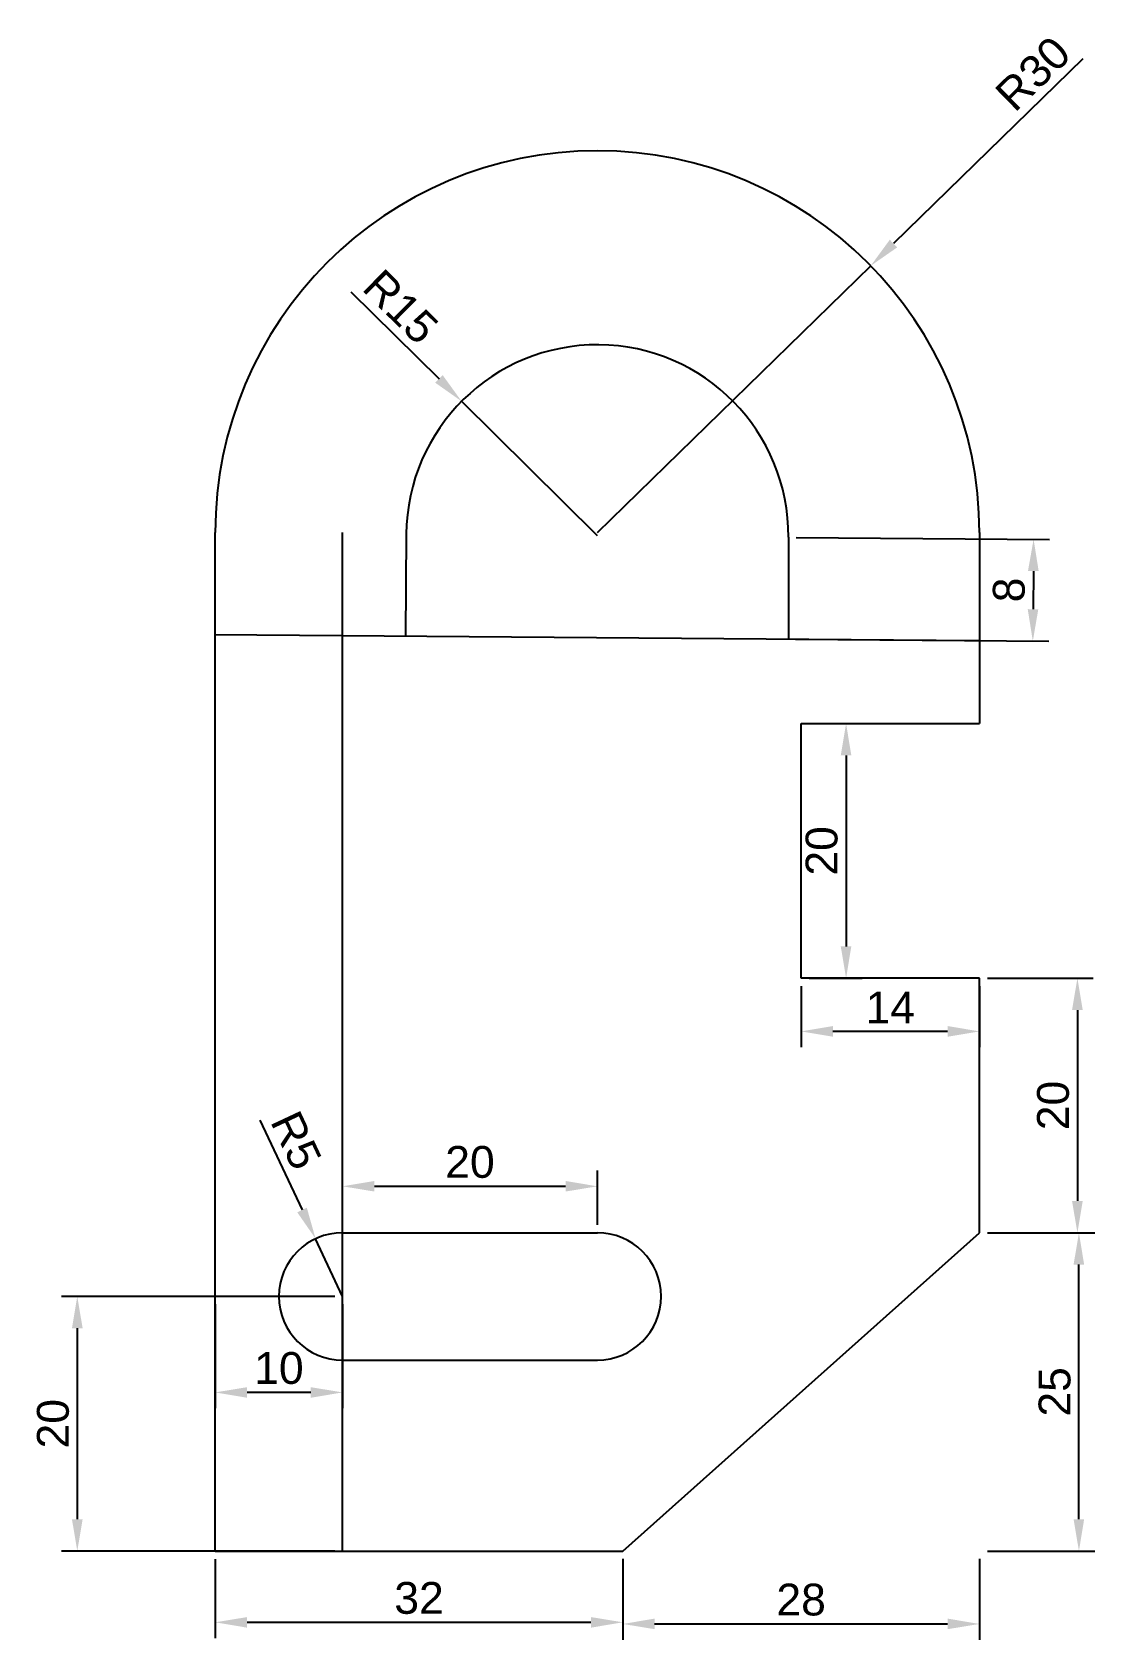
# Model space of a CAD drawing. Header units: millimetres. Extents: x -14 to 69, y -7 to 119.
import ezdxf

# ---------------------------------------------------------------- set-up
doc = ezdxf.new("R2010")
doc.units = ezdxf.units.MM
doc.styles.get("Standard").update_dxf_attribs({"font": 'arial.ttf'})
doc.dimstyles.new('ISO-25', dxfattribs={"dimtxt": 2.5, "dimasz": 2.5, "dimexe": 1.25, "dimexo": 0.625, "dimtad": 1, "dimtxsty": 'Standard', "dimcen": 2.5, "dimadec": 0, "dimazin": 0, "dimtfac": 1, "dimtmove": 0, "dimatfit": 3, "dimfxl": 1, "dimarcsym": 0})

# ---------------------------------------------------------------- blocks, each defined once
blk = doc.blocks.new('*D2')
at = {"color": 0, "lineweight": -2, "transparency": 16777216}
for p, q in [((68.11, 117.22), (53.25, 102.71)), ((30, 80), (51.46, 100.96))]:
    blk.add_line(p, q, dxfattribs=at)
at = {"color": 0, "transparency": 16777216}
blk.add_solid([(52.96, 103.01), (53.54, 102.41), (51.46, 100.96)], dxfattribs=at)
at = {"layer": 'Defpoints', "color": 0, "transparency": 16777216}
for p in [(51.46, 100.96), (30, 80)]:
    blk.add_point(p, dxfattribs=at)
at = {"color": 0, "transparency": 16777216, "insert": (64.2, 116.06), "char_height": 2.5, "attachment_point": 5, "rotation": 44.3274}
blk.add_mtext('R30', dxfattribs=at)
blk = doc.blocks.new('*D3')
at = {"color": 0, "lineweight": -2, "transparency": 16777216}
for p, q in [((3.5, 33.85), (6.82, 26.79)), ((10, 20), (7.88, 24.53))]:
    blk.add_line(p, q, dxfattribs=at)
at = {"color": 0, "transparency": 16777216}
blk.add_solid([(7.19, 26.97), (6.44, 26.61), (7.88, 24.53)], dxfattribs=at)
at = {"layer": 'Defpoints', "color": 0, "transparency": 16777216}
for p in [(7.88, 24.53), (10, 20)]:
    blk.add_point(p, dxfattribs=at)
at = {"color": 0, "transparency": 16777216, "insert": (6.35, 32.26), "char_height": 2.5, "attachment_point": 5, "rotation": 295.124}
blk.add_mtext('R5', dxfattribs=at)
blk = doc.blocks.new('*D4')
at = {"color": 0, "lineweight": -2, "transparency": 16777216}
for p, q in [((10, 25.62), (10, 29.9)), ((30, 25.62), (30, 29.9)), ((12.5, 28.65), (27.5, 28.65))]:
    blk.add_line(p, q, dxfattribs=at)
at = {"color": 0, "transparency": 16777216}
for points in [[(12.5, 29.07), (12.5, 28.24), (10, 28.65)], [(27.5, 29.07), (27.5, 28.24), (30, 28.65)]]:
    blk.add_solid(points, dxfattribs=at)
at = {"layer": 'Defpoints', "color": 0, "transparency": 16777216}
for p in [(30, 28.65), (10, 25), (30, 25)]:
    blk.add_point(p, dxfattribs=at)
at = {"color": 0, "transparency": 16777216, "insert": (20, 30.55), "char_height": 2.5, "attachment_point": 5}
blk.add_mtext('20', dxfattribs=at)
blk = doc.blocks.new('*D5')
at = {"color": 0, "lineweight": -2, "transparency": 16777216}
for p, q in [((0, 19.38), (0, 11.21)), ((10, 19.38), (10, 11.21)), ((7.5, 12.46), (2.5, 12.46))]:
    blk.add_line(p, q, dxfattribs=at)
at = {"color": 0, "transparency": 16777216}
for points in [[(2.5, 12.87), (2.5, 12.04), (0, 12.46)], [(7.5, 12.87), (7.5, 12.04), (10, 12.46)]]:
    blk.add_solid(points, dxfattribs=at)
at = {"layer": 'Defpoints', "color": 0, "transparency": 16777216}
for p in [(0, 20), (10, 20), (0, 12.46)]:
    blk.add_point(p, dxfattribs=at)
at = {"color": 0, "transparency": 16777216, "insert": (5, 14.36), "char_height": 2.5, "attachment_point": 5}
blk.add_mtext('10', dxfattribs=at)
blk = doc.blocks.new('*D6')
at = {"color": 0, "lineweight": -2, "transparency": 16777216}
for p, q in [((9.38, 20), (-12.08, 20)), ((-10.83, 17.5), (-10.83, 2.5)), ((9.38, 0), (-12.08, 0))]:
    blk.add_line(p, q, dxfattribs=at)
at = {"color": 0, "transparency": 16777216}
for points in [[(-11.25, 17.5), (-10.41, 17.5), (-10.83, 20)], [(-11.25, 2.5), (-10.41, 2.5), (-10.83, 0)]]:
    blk.add_solid(points, dxfattribs=at)
at = {"layer": 'Defpoints', "color": 0, "transparency": 16777216}
for p in [(10, 20), (10, 0), (-10.83, 0)]:
    blk.add_point(p, dxfattribs=at)
at = {"color": 0, "transparency": 16777216, "insert": (-12.73, 10), "char_height": 2.5, "attachment_point": 5, "rotation": 90}
blk.add_mtext('20', dxfattribs=at)
blk = doc.blocks.new('*D7')
at = {"color": 0, "lineweight": -2, "transparency": 16777216}
for p, q in [((0, -0.63), (0, -6.85)), ((32, -0.63), (32, -6.85)), ((2.5, -5.6), (29.5, -5.6))]:
    blk.add_line(p, q, dxfattribs=at)
at = {"color": 0, "transparency": 16777216}
for points in [[(2.5, -5.19), (2.5, -6.02), (0, -5.6)], [(29.5, -5.19), (29.5, -6.02), (32, -5.6)]]:
    blk.add_solid(points, dxfattribs=at)
at = {"layer": 'Defpoints', "color": 0, "transparency": 16777216}
for p in [(0, 0), (32, 0), (32, -5.6)]:
    blk.add_point(p, dxfattribs=at)
at = {"color": 0, "transparency": 16777216, "insert": (16, -3.7), "char_height": 2.5, "attachment_point": 5}
blk.add_mtext('32', dxfattribs=at)
blk = doc.blocks.new('*D8')
at = {"color": 0, "lineweight": -2, "transparency": 16777216}
for p, q in [((32, -0.62), (32, -6.98)), ((60, -0.62), (60, -6.98)), ((34.5, -5.73), (57.5, -5.73))]:
    blk.add_line(p, q, dxfattribs=at)
at = {"color": 0, "transparency": 16777216}
for points in [[(34.5, -5.31), (34.5, -6.14), (32, -5.73)], [(57.5, -5.31), (57.5, -6.14), (60, -5.73)]]:
    blk.add_solid(points, dxfattribs=at)
at = {"layer": 'Defpoints', "color": 0, "transparency": 16777216}
for p in [(32, 0), (60, 0), (60, -5.73)]:
    blk.add_point(p, dxfattribs=at)
at = {"color": 0, "transparency": 16777216, "insert": (46, -3.83), "char_height": 2.5, "attachment_point": 5}
blk.add_mtext('28', dxfattribs=at)
blk = doc.blocks.new('*D9')
at = {"color": 0, "lineweight": -2, "transparency": 16777216}
for p, q in [((60.63, 25), (69.06, 25)), ((67.81, 2.5), (67.81, 22.5)), ((60.63, 0), (69.06, 0))]:
    blk.add_line(p, q, dxfattribs=at)
at = {"color": 0, "transparency": 16777216}
for points in [[(67.39, 22.5), (68.22, 22.5), (67.81, 25)], [(67.39, 2.5), (68.22, 2.5), (67.81, 0)]]:
    blk.add_solid(points, dxfattribs=at)
at = {"layer": 'Defpoints', "color": 0, "transparency": 16777216}
for p in [(60, 25), (67.81, 25), (60, 0)]:
    blk.add_point(p, dxfattribs=at)
at = {"color": 0, "transparency": 16777216, "insert": (65.91, 12.5), "char_height": 2.5, "attachment_point": 5, "rotation": 90}
blk.add_mtext('25', dxfattribs=at)
blk = doc.blocks.new('*D10')
at = {"color": 0, "lineweight": -2, "transparency": 16777216}
for p, q in [((60.63, 45), (68.94, 45)), ((67.69, 42.5), (67.69, 27.5)), ((60.63, 25), (68.94, 25))]:
    blk.add_line(p, q, dxfattribs=at)
at = {"color": 0, "transparency": 16777216}
for points in [[(67.27, 42.5), (68.11, 42.5), (67.69, 45)], [(67.27, 27.5), (68.11, 27.5), (67.69, 25)]]:
    blk.add_solid(points, dxfattribs=at)
at = {"layer": 'Defpoints', "color": 0, "transparency": 16777216}
for p in [(60, 45), (60, 25), (67.69, 25)]:
    blk.add_point(p, dxfattribs=at)
at = {"color": 0, "transparency": 16777216, "insert": (65.79, 35), "char_height": 2.5, "attachment_point": 5, "rotation": 90}
blk.add_mtext('20', dxfattribs=at)
blk = doc.blocks.new('*D11')
at = {"color": 0, "lineweight": -2, "transparency": 16777216}
for p, q in [((46.63, 65), (50.78, 65)), ((49.53, 62.5), (49.53, 47.5)), ((46.63, 45), (50.78, 45))]:
    blk.add_line(p, q, dxfattribs=at)
at = {"color": 0, "transparency": 16777216}
for points in [[(49.11, 62.5), (49.94, 62.5), (49.53, 65)], [(49.11, 47.5), (49.94, 47.5), (49.53, 45)]]:
    blk.add_solid(points, dxfattribs=at)
at = {"layer": 'Defpoints', "color": 0, "transparency": 16777216}
for p in [(46, 65), (46, 45), (49.53, 45)]:
    blk.add_point(p, dxfattribs=at)
at = {"color": 0, "transparency": 16777216, "insert": (47.62, 55), "char_height": 2.5, "attachment_point": 5, "rotation": 90}
blk.add_mtext('20', dxfattribs=at)
blk = doc.blocks.new('*D12')
at = {"color": 0, "lineweight": -2, "transparency": 16777216}
for p, q in [((46, 44.38), (46, 39.57)), ((60, 44.38), (60, 39.57)), ((57.5, 40.82), (48.5, 40.82))]:
    blk.add_line(p, q, dxfattribs=at)
at = {"color": 0, "transparency": 16777216}
for points in [[(48.5, 41.24), (48.5, 40.4), (46, 40.82)], [(57.5, 41.24), (57.5, 40.4), (60, 40.82)]]:
    blk.add_solid(points, dxfattribs=at)
at = {"layer": 'Defpoints', "color": 0, "transparency": 16777216}
for p in [(46, 45), (60, 45), (46, 40.82)]:
    blk.add_point(p, dxfattribs=at)
at = {"color": 0, "transparency": 16777216, "insert": (53, 42.7), "char_height": 2.5, "attachment_point": 5}
blk.add_mtext('14', dxfattribs=at)
blk = doc.blocks.new('*D13')
at = {"color": 0, "lineweight": -2, "transparency": 16777216}
for p, q in [((45.62, 79.63), (65.5, 79.47)), ((64.23, 76.98), (64.21, 73.98)), ((45.56, 71.63), (65.44, 71.47))]:
    blk.add_line(p, q, dxfattribs=at)
at = {"color": 0, "transparency": 16777216}
for points in [[(63.81, 76.99), (64.65, 76.98), (64.25, 79.48)], [(63.79, 73.99), (64.62, 73.98), (64.19, 71.48)]]:
    blk.add_solid(points, dxfattribs=at)
at = {"layer": 'Defpoints', "color": 0, "transparency": 16777216}
for p in [(45, 79.64), (44.93, 71.64), (64.19, 71.48)]:
    blk.add_point(p, dxfattribs=at)
at = {"color": 0, "transparency": 16777216, "insert": (62.32, 75.5), "char_height": 2.5, "attachment_point": 5, "rotation": 89.5382}
blk.add_mtext('8', dxfattribs=at)
blk = doc.blocks.new('*D14')
at = {"color": 0, "lineweight": -2, "transparency": 16777216}
for p, q in [((10.65, 98.93), (17.57, 92.08)), ((30, 79.76), (19.34, 90.32))]:
    blk.add_line(p, q, dxfattribs=at)
at = {"color": 0, "transparency": 16777216}
blk.add_solid([(17.86, 92.37), (17.27, 91.78), (19.34, 90.32)], dxfattribs=at)
at = {"layer": 'Defpoints', "color": 0, "transparency": 16777216}
for p in [(19.34, 90.32), (30, 79.76)]:
    blk.add_point(p, dxfattribs=at)
at = {"color": 0, "transparency": 16777216, "insert": (14.56, 97.74), "char_height": 2.5, "attachment_point": 5, "rotation": 315.2619}
blk.add_mtext('R15', dxfattribs=at)

msp = doc.modelspace()

# ---------------------------------------------------------------- linework, layer by layer
for p, q in [((0, 0), (0, 80)), ((10, 0), (10, 80)), ((15, 79.879), (14.935, 71.879)), ((44.999, 79.637), (44.999, 71.637)), ((59.998, 80), (59.998, 65)), ((-0.064, 72), (59.934, 71.517)), ((46, 45), (46, 65)), ((46, 65), (60, 65)), ((60, 45), (46, 45)), ((60, 25), (60, 45)), ((10, 25), (30, 25)), ((32, 0), (60, 25)), ((10, 15), (30, 15)), ((0, 0), (32, 0))]:
    msp.add_line(p, q)
for centre, radius, start, end in [((29.999, 80), 29.999, 360, 180), ((29.999, 79.758), 15, 359.53816, 179.53816), ((10, 20), 5, 90, 270), ((30, 20), 5, 270, 90)]:
    msp.add_arc(centre, radius, start, end)

# ---------------------------------------------------------------- dimensions: what is measured, and where the dimension line sits
dim = msp.add_radius_dim(center=(29.999, 80), mpoint=(51.459, 100.962), dimstyle='ISO-25')
dim.commit()
dim.dimension.update_dxf_attribs({"geometry": '*D2', "text_midpoint": (65.527, 114.704), "dimtype": 164})
for center, mpoint, picture, middle in [((29.999, 79.758), (19.344, 90.316), '*D14', (14.558, 97.735)), ((10, 20), (7.877, 24.527), '*D3', (6.346, 32.258))]:
    dim = msp.add_radius_dim(center=center, mpoint=mpoint, dimstyle='ISO-25')
    dim.commit()
    dim.dimension.update_dxf_attribs({"geometry": picture, "text_midpoint": middle})
dim = msp.add_aligned_dim(p1=(44.999, 79.637), p2=(44.934, 71.638), distance=19.254, dimstyle='ISO-25')
dim.commit()
dim.dimension.update_dxf_attribs({"geometry": '*D13', "text_midpoint": (62.318, 75.498)})
for base, p1, p2, picture, middle in [((49.525, 45), (46, 65), (46, 45), '*D11', (47.624, 55)), ((67.689, 25), (60, 45), (60, 25), '*D10', (65.788, 35)), ((67.808, 25), (60, 0), (60, 25), '*D9', (65.907, 12.5)), ((-10.83, 0), (10, 20), (10, 0), '*D6', (-12.732, 10))]:
    dim = msp.add_linear_dim(base=base, p1=p1, p2=p2, angle=90, dimstyle='ISO-25')
    dim.commit()
    dim.dimension.update_dxf_attribs({"geometry": picture, "text_midpoint": middle})
for base, p1, p2, picture, middle in [((46, 40.821), (60, 45), (46, 45), '*D12', (53, 42.701)), ((30, 28.652), (10, 25), (30, 25), '*D4', (20, 30.553)), ((0, 12.456), (10, 20), (0, 20), '*D5', (5, 14.358)), ((32, -5.603), (0, 0), (32, 0), '*D7', (16, -3.701)), ((60, -5.728), (32, 0), (60, 0), '*D8', (46, -3.826))]:
    dim = msp.add_linear_dim(base=base, p1=p1, p2=p2, dimstyle='ISO-25')
    dim.commit()
    dim.dimension.update_dxf_attribs({"geometry": picture, "text_midpoint": middle})

doc.saveas('drawing.dxf')
